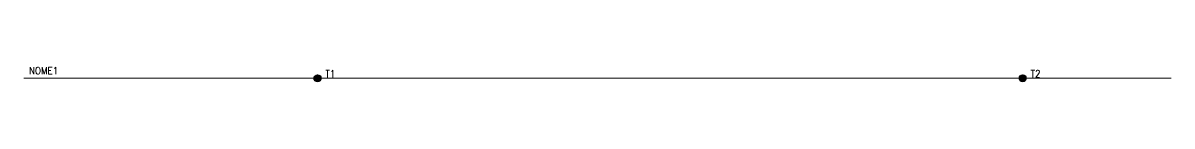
# Model space of a CAD drawing. Header units: millimetres. Extents: x -28 to 296, y -9 to -4.
import ezdxf
from ezdxf.enums import TextEntityAlignment as Align

# ---------------------------------------------------------------- set-up
doc = ezdxf.new("R2010")
doc.units = ezdxf.units.MM
doc.header["$LTSCALE"] = 10
doc.styles.add('ROMANS', font='romans.shx')

msp = doc.modelspace()

# ---------------------------------------------------------------- hatches: boundary and pattern name
h = msp.add_hatch(color=256)
h.paths.add_polyline_path([(55.89, -7.55, 1), (53.89, -7.55)])
h.paths.add_polyline_path([(53.89, -7.55, 1), (55.89, -7.55)])
h = msp.add_hatch(color=256)
h.paths.add_polyline_path([(252.91, -7.55), (254.91, -7.55, 1)])
h.paths.add_polyline_path([(254.91, -7.55), (252.91, -7.55, 1)])

# ---------------------------------------------------------------- linework, layer by layer
at = {"color": 7}
for p, q in [((54.89, -6.65), (54.89, -6.55)), ((253.91, -6.65), (253.91, -6.55))]:
    msp.add_line(p, q, dxfattribs=at)
at = {"color": 5, "const_width": 0.3}
msp.add_lwpolyline([(295.91, -7.55), (-28.09, -7.55)], dxfattribs=at)
for centre in [(54.89, -7.55), (253.91, -7.55), (253.91, -7.55)]:
    msp.add_circle(centre, 1)
for p in [(54.89, -6.65), (253.91, -6.65)]:
    msp.add_point(p)

# ---------------------------------------------------------------- texts
at = {"color": 7, "style": 'ROMANS', "width": 0.9}
msp.add_attdef('NOME1', (-26.56, -6.41), '', height=2, dxfattribs=at)
at = {"color": 7, "style": 'ROMANS', "width": 0.9, "flags": 1}
for tag, p in [('T1', (58.52, -7.29)), ('T2', (257.54, -7.29))]:
    msp.add_attdef(tag, text='', height=2, dxfattribs=at).set_placement(p, align=Align.CENTER)

doc.saveas('drawing.dxf')
